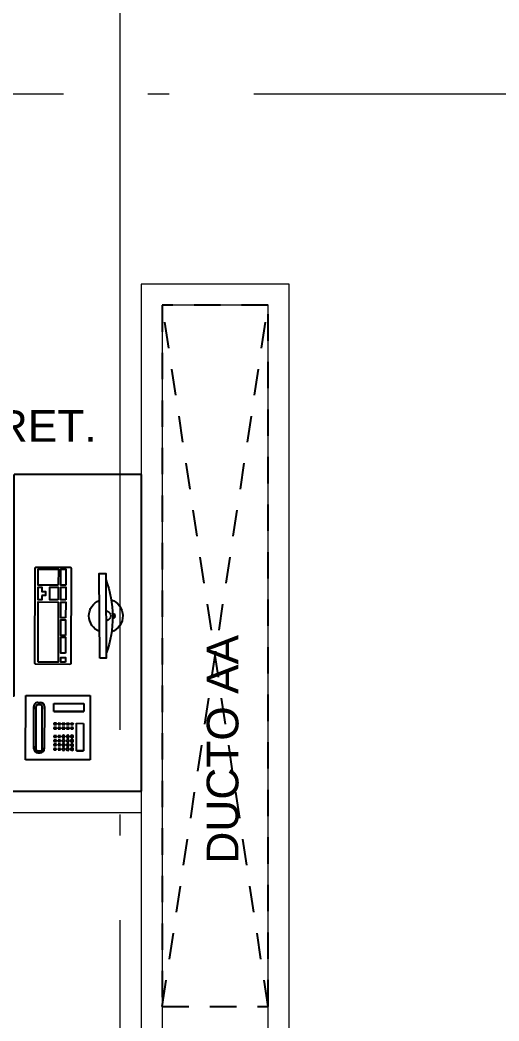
# Model space of a CAD drawing. Header units: metres. Extents: x -22 to 564, y 0 to 143.
# Drawn here: x 331.136 to 333.4, y 44.588 to 49.325 of the extents above; entities that cross this region are included whole.
import ezdxf

# ---------------------------------------------------------------- set-up
doc = ezdxf.new("R2010")
doc.units = ezdxf.units.M
for name, pattern in [('EJES630', [6.3, 5.5, -0.4, 0, -0.4]), ('XREF 3N NEURO-ONCOLOGIA$0$HIDDEN2', [0.1875, 0.125, -0.0625]), ('XREF 3N NEURO-ONCOLOGIA$0$XR-00$0$HIDDEN2', [0.1875, 0.125, -0.0625])]:
    doc.linetypes.add(name, pattern=pattern)
doc.layers.add('EJES', color=11, linetype='EJES630', lineweight=0)
doc.layers.add('XREF 3N NEURO-ONCOLOGIA$0$MUROS DE TABLAROCA', color=150, linetype='Continuous', lineweight=13)
for name, color, linetype in [('TEXTO', 7, 'Continuous'), ('XREF 3N NEURO-ONCOLOGIA$0$DUCTO AA', 40, 'XREF 3N NEURO-ONCOLOGIA$0$HIDDEN2'), ('XREF 3N NEURO-ONCOLOGIA$0$MOBILIARIO', 161, 'Continuous')]:
    doc.layers.add(name, color=color, linetype=linetype)
doc.styles.add('100 LOCALES 25', font='arial.ttf', dxfattribs={"height": 0.25})
doc.styles.add('100 SUBTITULOS 30', font='arial.ttf', dxfattribs={"height": 0.3})

# ---------------------------------------------------------------- blocks, each defined once
blk = doc.blocks.new('XREF 3N NEURO-ONCOLOGIA$0$XR-00$0$A$C50554AEA')
at = {"layer": 'XREF 3N NEURO-ONCOLOGIA$0$MOBILIARIO'}
for p, q in [((0, 1.0592), (0, 1.5089)), ((0, 1.5089), (1.4989, 1.5089)), ((0.8993, 1.0592), (0, 1.0592))]:
    blk.add_line(p, q, dxfattribs=at)
at = {"layer": 'XREF 3N NEURO-ONCOLOGIA$0$MOBILIARIO', "linetype": 'XREF 3N NEURO-ONCOLOGIA$0$XR-00$0$HIDDEN2'}
blk.add_lwpolyline([(0.2998, 1.0592), (0.2998, 1.0592), (0.2998, 1.5089)], dxfattribs=at)
at = {"layer": 'XREF 3N NEURO-ONCOLOGIA$0$MOBILIARIO'}
for points in [[(1.4989, 0.0089), (1.4989, 1.5089)], [(0.8993, 1.0592), (0.8993, 0.0089)], [(1.4989, 0.0089), (0.8993, 0.0089)]]:
    blk.add_lwpolyline(points, dxfattribs=at)
blk = doc.blocks.new('XREF 3N NEURO-ONCOLOGIA$0$XR-00$0$Teléfono 1')
at = {"layer": 'XREF 3N NEURO-ONCOLOGIA$0$MOBILIARIO'}
for p, q in [((44.2202, 6.6923), (44.525, 6.6923)), ((44.2202, 6.3875), (44.2202, 6.6923)), ((44.525, 6.6923), (44.525, 6.3875)), ((44.258, 6.6623), (44.2958, 6.6623)), ((44.258, 6.5203), (44.258, 6.6623)), ((44.2955, 6.5203), (44.2955, 6.6623)), ((44.2958, 6.6623), (44.2958, 6.5203)), ((44.3516, 6.6612), (44.4817, 6.6612)), ((44.3516, 6.6273), (44.3516, 6.6612)), ((44.4814, 6.6273), (44.4814, 6.6612)), ((44.4817, 6.6612), (44.4817, 6.6273)), ((44.4817, 6.6273), (44.3516, 6.6273)), ((44.3516, 6.6003), (44.3516, 6.6123)), ((44.3516, 6.6123), (44.3518, 6.6123)), ((44.3518, 6.6003), (44.3516, 6.6003)), ((44.3516, 6.5803), (44.3516, 6.5923)), ((44.3516, 6.5923), (44.3518, 6.5923)), ((44.3578, 6.6123), (44.3518, 6.6123)), ((44.3518, 6.6123), (44.3518, 6.6003)), ((44.3518, 6.6003), (44.3578, 6.6003)), ((44.3578, 6.5923), (44.3518, 6.5923)), ((44.3518, 6.5923), (44.3518, 6.5803)), ((44.3575, 6.6123), (44.3575, 6.6003)), ((44.3575, 6.5923), (44.3575, 6.5803)), ((44.3578, 6.6003), (44.3578, 6.6123)), ((44.3578, 6.5803), (44.3578, 6.5923)), ((44.3714, 6.6003), (44.3714, 6.6123)), ((44.3714, 6.6123), (44.3717, 6.6123)), ((44.3717, 6.6003), (44.3714, 6.6003)), ((44.3714, 6.5803), (44.3714, 6.5923)), ((44.3714, 6.5923), (44.3717, 6.5923)), ((44.3776, 6.6123), (44.3717, 6.6123)), ((44.3717, 6.6123), (44.3717, 6.6003)), ((44.3717, 6.6003), (44.3776, 6.6003)), ((44.3776, 6.5923), (44.3717, 6.5923)), ((44.3717, 6.5923), (44.3717, 6.5803)), ((44.3773, 6.6123), (44.3773, 6.6003)), ((44.3773, 6.5923), (44.3773, 6.5803)), ((44.3776, 6.6003), (44.3776, 6.6123)), ((44.3776, 6.5803), (44.3776, 6.5923)), ((44.4147, 6.6123), (44.4144, 6.6123)), ((44.4144, 6.6003), (44.4147, 6.6003)), ((44.4147, 6.5923), (44.4144, 6.5923)), ((44.4345, 6.6123), (44.4343, 6.6123)), ((44.4343, 6.6003), (44.4345, 6.6003)), ((44.4345, 6.5923), (44.4343, 6.5923)), ((44.4544, 6.6123), (44.4541, 6.6123)), ((44.4541, 6.6003), (44.4544, 6.6003)), ((44.4544, 6.5923), (44.4541, 6.5923)), ((44.4742, 6.6123), (44.4739, 6.6123)), ((44.4739, 6.6003), (44.4742, 6.6003)), ((44.4742, 6.5923), (44.4739, 6.5923)), ((44.3518, 6.5803), (44.3516, 6.5803)), ((44.3516, 6.5603), (44.3516, 6.5723)), ((44.3516, 6.5723), (44.3518, 6.5723)), ((44.3518, 6.5603), (44.3516, 6.5603)), ((44.3516, 6.5403), (44.3516, 6.5523)), ((44.3516, 6.5523), (44.3518, 6.5523)), ((44.3518, 6.5403), (44.3516, 6.5403)), ((44.3518, 6.5803), (44.3578, 6.5803)), ((44.3578, 6.5723), (44.3518, 6.5723)), ((44.3518, 6.5723), (44.3518, 6.5603)), ((44.3518, 6.5603), (44.3578, 6.5603)), ((44.3578, 6.5523), (44.3518, 6.5523)), ((44.3518, 6.5523), (44.3518, 6.5403)), ((44.3518, 6.5403), (44.3578, 6.5403)), ((44.3575, 6.5723), (44.3575, 6.5603)), ((44.3575, 6.5523), (44.3575, 6.5403)), ((44.3578, 6.5603), (44.3578, 6.5723)), ((44.3578, 6.5403), (44.3578, 6.5523)), ((44.3717, 6.5803), (44.3714, 6.5803)), ((44.3714, 6.5603), (44.3714, 6.5723)), ((44.3714, 6.5723), (44.3717, 6.5723)), ((44.3717, 6.5603), (44.3714, 6.5603)), ((44.3714, 6.5403), (44.3714, 6.5523)), ((44.3714, 6.5523), (44.3717, 6.5523)), ((44.3717, 6.5403), (44.3714, 6.5403)), ((44.3717, 6.5803), (44.3776, 6.5803)), ((44.3776, 6.5723), (44.3717, 6.5723)), ((44.3717, 6.5723), (44.3717, 6.5603)), ((44.3717, 6.5603), (44.3776, 6.5603)), ((44.3776, 6.5523), (44.3717, 6.5523)), ((44.3717, 6.5523), (44.3717, 6.5403)), ((44.3717, 6.5403), (44.3776, 6.5403)), ((44.3773, 6.5723), (44.3773, 6.5603)), ((44.3773, 6.5523), (44.3773, 6.5403)), ((44.3776, 6.5603), (44.3776, 6.5723)), ((44.3776, 6.5403), (44.3776, 6.5523)), ((44.4111, 6.5403), (44.4111, 6.5523)), ((44.4111, 6.5523), (44.4113, 6.5523)), ((44.4113, 6.5403), (44.4111, 6.5403)), ((44.4173, 6.5523), (44.4113, 6.5523)), ((44.4113, 6.5523), (44.4113, 6.5403)), ((44.4113, 6.5403), (44.4173, 6.5403)), ((44.4144, 6.5803), (44.4147, 6.5803)), ((44.4147, 6.5723), (44.4144, 6.5723)), ((44.4144, 6.5603), (44.4147, 6.5603)), ((44.417, 6.5523), (44.417, 6.5403)), ((44.4173, 6.5403), (44.4173, 6.5523)), ((44.4309, 6.5403), (44.4309, 6.5523)), ((44.4309, 6.5523), (44.4311, 6.5523)), ((44.4311, 6.5403), (44.4309, 6.5403)), ((44.4371, 6.5523), (44.4311, 6.5523)), ((44.4311, 6.5523), (44.4311, 6.5403)), ((44.4311, 6.5403), (44.4371, 6.5403)), ((44.4343, 6.5803), (44.4345, 6.5803)), ((44.4345, 6.5723), (44.4343, 6.5723)), ((44.4343, 6.5603), (44.4345, 6.5603)), ((44.4368, 6.5523), (44.4368, 6.5403)), ((44.4371, 6.5403), (44.4371, 6.5523)), ((44.4507, 6.5403), (44.4507, 6.5523)), ((44.4507, 6.5523), (44.451, 6.5523)), ((44.451, 6.5403), (44.4507, 6.5403)), ((44.4569, 6.5523), (44.451, 6.5523)), ((44.451, 6.5523), (44.451, 6.5403)), ((44.451, 6.5403), (44.4569, 6.5403)), ((44.4541, 6.5803), (44.4544, 6.5803)), ((44.4544, 6.5723), (44.4541, 6.5723)), ((44.4541, 6.5603), (44.4544, 6.5603)), ((44.4567, 6.5523), (44.4567, 6.5403)), ((44.4569, 6.5403), (44.4569, 6.5523)), ((44.4705, 6.5403), (44.4705, 6.5523)), ((44.4705, 6.5523), (44.4708, 6.5523)), ((44.4708, 6.5403), (44.4705, 6.5403)), ((44.4768, 6.5523), (44.4708, 6.5523)), ((44.4708, 6.5523), (44.4708, 6.5403)), ((44.4708, 6.5403), (44.4768, 6.5403)), ((44.4739, 6.5803), (44.4742, 6.5803)), ((44.4742, 6.5723), (44.4739, 6.5723)), ((44.4739, 6.5603), (44.4742, 6.5603)), ((44.4765, 6.5523), (44.4765, 6.5403)), ((44.4768, 6.5403), (44.4768, 6.5523)), ((44.2958, 6.5203), (44.258, 6.5203)), ((44.3516, 6.5203), (44.3516, 6.5323)), ((44.3516, 6.5323), (44.3518, 6.5323)), ((44.3518, 6.5203), (44.3516, 6.5203)), ((44.3578, 6.5323), (44.3518, 6.5323)), ((44.3518, 6.5323), (44.3518, 6.5203)), ((44.3518, 6.5203), (44.3578, 6.5203)), ((44.3575, 6.5323), (44.3575, 6.5203)), ((44.3578, 6.5203), (44.3578, 6.5323)), ((44.3714, 6.5203), (44.3714, 6.5323)), ((44.3714, 6.5323), (44.3717, 6.5323)), ((44.3717, 6.5203), (44.3714, 6.5203)), ((44.3776, 6.5323), (44.3717, 6.5323)), ((44.3717, 6.5323), (44.3717, 6.5203)), ((44.3717, 6.5203), (44.3776, 6.5203)), ((44.3773, 6.5323), (44.3773, 6.5203)), ((44.3776, 6.5203), (44.3776, 6.5323)), ((44.4111, 6.5203), (44.4111, 6.5323)), ((44.4111, 6.5323), (44.4113, 6.5323)), ((44.4113, 6.5203), (44.4111, 6.5203)), ((44.4173, 6.5323), (44.4113, 6.5323)), ((44.4113, 6.5323), (44.4113, 6.5203)), ((44.4113, 6.5203), (44.4173, 6.5203)), ((44.417, 6.5323), (44.417, 6.5203)), ((44.4173, 6.5203), (44.4173, 6.5323)), ((44.4309, 6.5203), (44.4309, 6.5323)), ((44.4309, 6.5323), (44.4311, 6.5323)), ((44.4311, 6.5203), (44.4309, 6.5203)), ((44.4371, 6.5323), (44.4311, 6.5323)), ((44.4311, 6.5323), (44.4311, 6.5203)), ((44.4311, 6.5203), (44.4371, 6.5203)), ((44.4368, 6.5323), (44.4368, 6.5203)), ((44.4371, 6.5203), (44.4371, 6.5323)), ((44.4507, 6.5203), (44.4507, 6.5323)), ((44.4507, 6.5323), (44.451, 6.5323)), ((44.451, 6.5203), (44.4507, 6.5203)), ((44.4569, 6.5323), (44.451, 6.5323)), ((44.451, 6.5323), (44.451, 6.5203)), ((44.451, 6.5203), (44.4569, 6.5203)), ((44.4567, 6.5323), (44.4567, 6.5203)), ((44.4569, 6.5203), (44.4569, 6.5323)), ((44.4705, 6.5203), (44.4705, 6.5323)), ((44.4705, 6.5323), (44.4708, 6.5323)), ((44.4708, 6.5203), (44.4705, 6.5203)), ((44.4768, 6.5323), (44.4708, 6.5323)), ((44.4708, 6.5323), (44.4708, 6.5203)), ((44.4708, 6.5203), (44.4768, 6.5203)), ((44.4765, 6.5323), (44.4765, 6.5203)), ((44.4768, 6.5203), (44.4768, 6.5323)), ((44.2529, 6.4446), (44.2529, 6.4565)), ((44.2648, 6.4565), (44.2648, 6.4446)), ((44.2718, 6.4756), (44.472, 6.4756)), ((44.2845, 6.4756), (44.2727, 6.4756)), ((44.4739, 6.4656), (44.2738, 6.4656)), ((44.472, 6.4756), (44.4602, 6.4756)), ((44.4829, 6.4446), (44.4829, 6.4565)), ((44.4909, 6.4446), (44.4909, 6.4565)), ((44.4909, 6.4565), (44.4909, 6.4446)), ((44.472, 6.4256), (44.2718, 6.4256)), ((44.2727, 6.4256), (44.2845, 6.4256)), ((44.2738, 6.4356), (44.4739, 6.4356)), ((44.4602, 6.4256), (44.472, 6.4256)), ((44.525, 6.3875), (44.2202, 6.3875))]:
    blk.add_line(p, q, dxfattribs=at)
for centre, major_axis, start_param, end_param in [((44.4144, 6.6063), (0, 0.006), 4.712389, 7.853982), ((44.4144, 6.6063), (0, 0.006), 1.570796, 4.712389), ((44.4144, 6.5863), (0, 0.006), 4.712389, 7.853982), ((44.4144, 6.5863), (0, 0.006), 1.570796, 4.712389), ((44.4147, 6.6063), (0, 0.006), 4.712389, 7.853982), ((44.4147, 6.6063), (0, 0.006), 1.570796, 4.712389), ((44.4147, 6.5863), (0, 0.006), 4.712389, 7.853982), ((44.4147, 6.5863), (0, 0.006), 1.570796, 4.712389), ((44.4343, 6.6063), (0, 0.006), 4.712389, 7.853982), ((44.4343, 6.6063), (0, 0.006), 1.570796, 4.712389), ((44.4343, 6.5863), (0, 0.006), 4.712389, 7.853982), ((44.4343, 6.5863), (0, 0.006), 1.570796, 4.712389), ((44.4345, 6.6063), (0, 0.006), 4.712389, 7.853982), ((44.4345, 6.6063), (0, 0.006), 1.570796, 4.712389), ((44.4345, 6.5863), (0, 0.006), 4.712389, 7.853982), ((44.4345, 6.5863), (0, 0.006), 1.570796, 4.712389), ((44.4541, 6.6063), (0, 0.006), 4.712389, 7.853982), ((44.4541, 6.6063), (0, 0.006), 1.570796, 4.712389), ((44.4541, 6.5863), (0, 0.006), 4.712389, 7.853982), ((44.4541, 6.5863), (0, 0.006), 1.570796, 4.712389), ((44.4544, 6.6063), (0, 0.006), 4.712389, 7.853982), ((44.4544, 6.6063), (0, 0.006), 1.570796, 4.712389), ((44.4544, 6.5863), (0, 0.006), 4.712389, 7.853982), ((44.4544, 6.5863), (0, 0.006), 1.570796, 4.712389), ((44.4739, 6.6063), (0, 0.006), 4.712389, 7.853982), ((44.4739, 6.6063), (0, 0.006), 1.570796, 4.712389), ((44.4739, 6.5863), (0, 0.006), 4.712389, 7.853982), ((44.4739, 6.5863), (0, 0.006), 1.570796, 4.712389), ((44.4742, 6.6063), (0, 0.006), 4.712389, 7.853982), ((44.4742, 6.6063), (0, 0.006), 1.570796, 4.712389), ((44.4742, 6.5863), (0, 0.006), 4.712389, 7.853982), ((44.4742, 6.5863), (0, 0.006), 1.570796, 4.712389), ((44.4144, 6.5663), (0, 0.006), 4.712389, 7.853982), ((44.4144, 6.5663), (0, 0.006), 1.570796, 4.712389), ((44.4147, 6.5663), (0, 0.006), 4.712389, 7.853982), ((44.4147, 6.5663), (0, 0.006), 1.570796, 4.712389), ((44.4343, 6.5663), (0, 0.006), 4.712389, 7.853982), ((44.4343, 6.5663), (0, 0.006), 1.570796, 4.712389), ((44.4345, 6.5663), (0, 0.006), 4.712389, 7.853982), ((44.4345, 6.5663), (0, 0.006), 1.570796, 4.712389), ((44.4541, 6.5663), (0, 0.006), 4.712389, 7.853982), ((44.4541, 6.5663), (0, 0.006), 1.570796, 4.712389), ((44.4544, 6.5663), (0, 0.006), 4.712389, 7.853982), ((44.4544, 6.5663), (0, 0.006), 1.570796, 4.712389), ((44.4739, 6.5663), (0, 0.006), 4.712389, 7.853982), ((44.4739, 6.5663), (0, 0.006), 1.570796, 4.712389), ((44.4742, 6.5663), (0, 0.006), 4.712389, 7.853982), ((44.4742, 6.5663), (0, 0.006), 1.570796, 4.712389), ((44.2718, 6.4565), (0, 0.0191), 0, 1.570796), ((44.2718, 6.4446), (0, 0.019), 1.570796, 3.141593), ((44.2727, 6.4565), (0, 0.019), 0, 1.570796), ((44.2727, 6.4446), (0, 0.0191), 1.570796, 3.141593), ((44.2738, 6.4565), (0, 0.00903), 0, 1.570796), ((44.2738, 6.4446), (0, 0.00903), 1.570796, 3.141593), ((44.472, 6.4565), (0, 0.019), 4.712389, 6.283185), ((44.472, 6.4565), (0, 0.0191), 4.712389, 6.283185), ((44.472, 6.4446), (0, 0.019), 3.141593, 4.712389), ((44.472, 6.4446), (0, 0.019), 3.141593, 4.712389), ((44.4739, 6.4565), (0, 0.00903), 4.712389, 6.283185), ((44.4739, 6.4446), (0, 0.00903), 3.141593, 4.712389)]:
    blk.add_ellipse(centre, major_axis=major_axis, ratio=0.991499, start_param=start_param, end_param=end_param, dxfattribs=at)
blk = doc.blocks.new('XREF 3N NEURO-ONCOLOGIA$0$XR-00$0$04 AQ 03$0$Estación de trabajo 2')
at = {"layer": 'XREF 3N NEURO-ONCOLOGIA$0$MOBILIARIO'}
for p, q in [((-0.0317, 0.0102), (-0.0403, 0.0103)), ((-0.0319, -0.0098), (-0.0405, -0.0097))]:
    blk.add_line(p, q, dxfattribs=at)
for points in [[(0.0285, -0.2002), (0.0315, 0.1998), (0.0015, 0.2), (-0.0015, -0.2)], [(0.1902, 0.145), (0.2132, 0.145), (0.2132, 0.22), (0.1902, 0.22)], [(0.2252, 0.145), (0.3202, 0.145), (0.3202, 0.22), (0.2252, 0.22)], [(0.1902, 0.075), (0.2132, 0.075), (0.2132, 0.135), (0.1902, 0.135)], [(0.2252, 0.075), (0.2652, 0.075), (0.2652, 0.135), (0.2252, 0.135)], [(0.3027, 0.095), (0.3027, 0.075), (0.3202, 0.075), (0.3202, 0.135), (0.3027, 0.135), (0.3027, 0.115), (0.2852, 0.115), (0.2852, 0.095)], [(0.1902, -0.01), (0.2132, -0.01), (0.2132, 0.065), (0.1902, 0.065)], [(0.3202, -0.22), (0.3202, -0.22), (0.3202, -0.22), (0.3202, -0.22), (0.3202, -0.22), (0.3202, 0.065), (0.3202, 0.065), (0.3202, 0.065), (0.3202, 0.065), (0.3202, 0.065), (0.2252, 0.065), (0.2252, -0.22)], [(0.1902, -0.0935), (0.2132, -0.0935), (0.2132, -0.0185), (0.1902, -0.0185)], [(0.1902, -0.177), (0.2132, -0.177), (0.2132, -0.102), (0.1902, -0.102)], [(0.1902, -0.22), (0.2132, -0.22), (0.2132, -0.197), (0.1902, -0.197)]]:
    blk.add_lwpolyline(points, close=True, dxfattribs=at)
blk.add_lwpolyline([(0.3302, -0.23, 0.414214), (0.3352, -0.225), (0.3352, 0.225, 0.414214), (0.3302, 0.23), (0.1702, 0.23, 0.414214), (0.1652, 0.225), (0.1652, -0.225, 0.414214), (0.1702, -0.23)], format="xyb", close=True, dxfattribs=at)
for centre, radius, start, end in [((0.4605, -0.006), 0.4925, 158.8235, 200.2936), ((0, 0), 0.08, 108.2488, 250.2468), ((0, 0), 0.08, 291.5829, 67.5343), ((0, 0), 0.0416, 165.6559, 193.4613), ((0, 0), 0.0227, 89.5586, 269.5586)]:
    blk.add_arc(centre, radius, start, end, dxfattribs=at)
blk = doc.blocks.new('XREF 3N NEURO-ONCOLOGIA')
at = {"layer": 'XREF 3N NEURO-ONCOLOGIA$0$DUCTO AA'}
for p, q in [((12.3902, 4.9201, 0), (15.708, 5.4201)), ((12.3902, 5.4201, 0), (15.708, 4.9201))]:
    blk.add_line(p, q, dxfattribs=at)
at = {"layer": 'XREF 3N NEURO-ONCOLOGIA$0$DUCTO AA', "elevation": 0}
blk.add_lwpolyline([(15.708, 5.4201), (12.3902, 5.4201), (12.3902, 4.9201), (15.708, 4.9201)], close=True, dxfattribs=at)
at = {"layer": 'XREF 3N NEURO-ONCOLOGIA$0$MUROS DE TABLAROCA'}
for p, q in [((13.3079, 9.0701), (13.3079, 5.5201)), ((13.4079, 9.0701), (13.4079, 5.5201)), ((14.2079, 5.5201), (14.3079, 5.5201))]:
    blk.add_line(p, q, dxfattribs=at)
at = {"layer": 'XREF 3N NEURO-ONCOLOGIA$0$MUROS DE TABLAROCA', "elevation": 0}
for points in [[(15.808, 5.5201), (11.8902, 5.5201), (11.8902, 4.8201), (15.808, 4.8201)], [(15.708, 5.4201), (11.9902, 5.4201), (11.9902, 4.9201), (15.708, 4.9201)]]:
    blk.add_lwpolyline(points, close=True, dxfattribs=at)
at = {"layer": 'XREF 3N NEURO-ONCOLOGIA$0$MOBILIARIO'}
for name, p, xscale, yscale, zscale, rotation in [('XREF 3N NEURO-ONCOLOGIA$0$XR-00$0$A$C50554AEA', (14.9168, 7.019, 0), -1.000021560058902, 1.000021560058902, 1.000021560058902, 90), ('XREF 3N NEURO-ONCOLOGIA$0$XR-00$0$Teléfono 1', (58.0951, 12.3658, 0), 1.000021560058902, 1.000021560058902, 1.000021560058902, 179.8871804079257), ('XREF 3N NEURO-ONCOLOGIA$0$XR-00$0$04 AQ 03$0$Estación de trabajo 2', (14.2382, 5.6866, 0), -1.000021560058906, 1.000021560058906, 1.000021560058906, 269.8837158089612)]:
    blk.add_blockref(name, p, dxfattribs=dict(at, xscale=xscale, yscale=yscale, zscale=zscale, rotation=rotation))

msp = doc.modelspace()

# ---------------------------------------------------------------- block references
at = {"rotation": 90}
msp.add_blockref('XREF 3N NEURO-ONCOLOGIA', (337.2286, 32.2671), dxfattribs=at)

# ---------------------------------------------------------------- next in the draw order: linework, layer by layer
at = {"layer": 'EJES'}
for p, q in [((331.6096, 33.1657), (331.6084, 58.5478)), ((281.0409, 48.9751), (337.8181, 48.9751))]:
    msp.add_line(p, q, dxfattribs=at)

# ---------------------------------------------------------------- next in the draw order: texts
at = {"layer": 'TEXTO', "insert": (330.0401, 47.4791, 0), "char_height": 0.15, "width": 2.009103, "attachment_point": 1, "style": '100 SUBTITULOS 30'}
msp.add_mtext('\\pxqc;SECRET.', dxfattribs=at)
at = {"layer": 'TEXTO', "color": 0, "insert": (332.1704, 45.3326, 0), "char_height": 0.15, "width": 1.528906, "attachment_point": 7, "rotation": 90, "style": '100 LOCALES 25'}
msp.add_mtext('DUCTO AA', dxfattribs=at)

doc.saveas('drawing.dxf')
